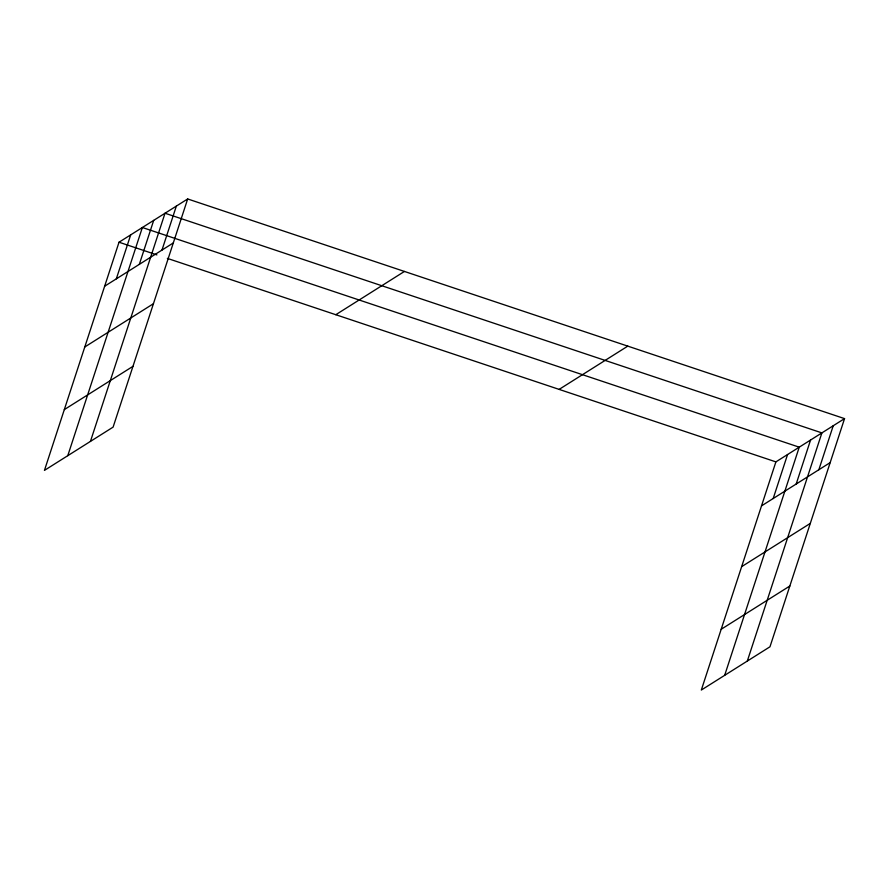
<?xml version="1.0" encoding="UTF-8"?>
<svg xmlns="http://www.w3.org/2000/svg" width="889" height="889" viewBox="0 0 889 889"><rect width="100%" height="100%" fill="white"/><g stroke="black" fill="none" stroke-linecap="round" stroke-linejoin="round"><path stroke-width="1.33" d="M187.679 198.958L119.026 242.219L44.45 470.381L113.103 427.12L187.679 198.958L844.55 418.619L769.974 646.781L701.321 690.042L775.897 461.88L844.55 418.619M116.315 278.857L130.694 234.863M67.786 455.668L142.362 227.506L799.244 447.178L724.668 675.34M139.317 264.355L153.697 220.372M90.445 441.389L165.021 213.227L821.892 432.899L747.316 661.06M161.976 250.087L176.344 206.092M773.197 498.518L787.565 454.535M796.188 484.027L810.568 440.033M818.847 469.748L833.226 425.753M104.646 286.214L173.299 242.941M84.777 346.988L153.43 303.716M64.319 409.607L132.961 366.335M335.798 314.706L404.439 271.445M559.125 389.393L627.778 346.132M761.517 505.874L830.17 462.613M741.659 566.649L810.312 523.388M721.19 629.268L789.843 586.007M119.026 242.219L156.897 254.887M167.343 258.377L775.897 461.88"/></g></svg>
